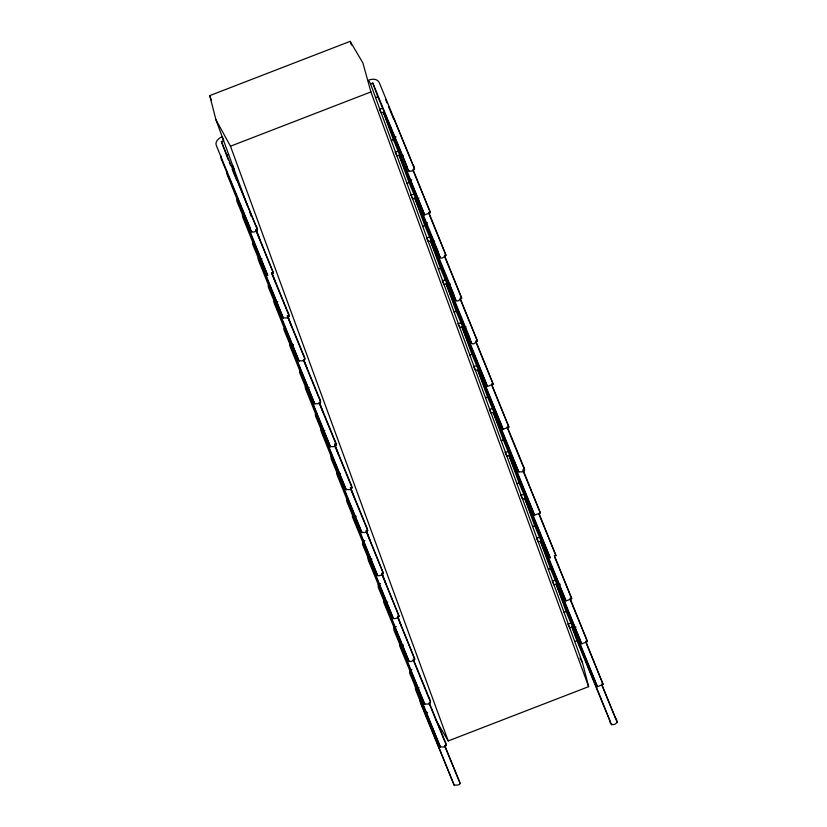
<?xml version="1.0" encoding="UTF-8"?>
<svg xmlns="http://www.w3.org/2000/svg" width="827" height="827" viewBox="0 0 827 827"><rect width="100%" height="100%" fill="white"/><g stroke="black" fill="none" stroke-linecap="round" stroke-linejoin="round"><path stroke-width="1.24" d="M420.157 700.831L420.447 702.991L454.095 785.04C462.438 785.505 459.977 783.21 458.282 778.589L444.668 745.375M415.526 685.707L415.423 689.273L454.364 785.629M247.18 205.065L215.95 119.781L209.727 95.622L350.152 41.35L362.908 62.976L370.899 91.942L588.638 686.648L448.213 740.93L435.457 719.294M221.388 141.582L223.621 140.724L222.308 136.724L220.127 137.768A8.621 5.882 -20.1 0 0 216.281 145.356L249.93 227.415C250.002 235.788 261.022 231.384 255.677 225.192L221.388 141.582L228.314 159.962M369.007 81.149L370.579 83.92L372.812 83.062L407.101 166.661C407.297 174.869 418.193 170.641 412.838 164.449L379.19 82.39C377.298 78.513 371.881 78.73 368.48 80.229M215.95 119.781L230.475 146.214L370.899 91.942M226.412 155.311L228.645 154.442M375.603 97.648L377.836 96.78L408.92 171.509M412.993 169.38L430.402 212.632L424.654 214.875L383.335 112.255L381.237 113.061L379.448 109.247A8.621 5.882 -20.1 0 1 382.332 108.513M393.807 137.789L396.102 136.9M391.285 140.507L393.383 139.701L424.654 214.875M428.831 213.469L445.836 254.943C439.034 263.244 439.509 253.444 437.049 248.855L399.048 155.145L396.95 155.962L395.151 152.147A8.621 5.882 -20.1 0 1 398.035 151.413M400.94 156.2L403.235 155.311M409.51 180.679L411.815 179.79M406.998 183.408L409.096 182.591L440.357 257.766M410.554 195.162L410.854 195.038A8.621 5.882 -20.1 0 1 413.738 194.304M444.533 256.37L461.538 297.834C454.747 306.145 455.212 296.345 452.762 291.745L414.751 198.046L412.652 198.852L411.598 197.012M242.756 214.203A8.621 5.882 -20.1 0 0 242.797 217.346L259.761 259.73L262.056 258.841M416.643 199.09L418.938 198.201M425.223 223.579L427.518 222.69M422.7 226.298L424.799 225.492L456.059 300.656M460.236 299.26L477.241 340.734C470.449 349.035 470.914 339.235 468.464 334.646L430.453 240.936L428.355 241.753L426.567 237.938A8.621 5.882 -20.1 0 1 429.44 237.204M258.458 257.094A8.621 5.882 -20.1 0 0 258.5 260.236L275.463 302.62L277.758 301.731M432.345 241.991L434.651 241.102M252.566 242.735A8.621 5.882 -20.1 0 0 252.845 244.782L283.206 317.795C293.668 319.284 287.32 312.296 285.904 307.272L271.814 272.91M438.403 269.188L440.502 268.382L471.772 343.556M475.814 340.962L493.192 384.131L487.475 386.447L446.156 283.837L444.058 284.643L442.269 280.829A8.621 5.882 -20.1 0 1 445.153 280.095M274.171 299.994A8.621 5.882 -20.1 0 0 274.213 303.137L291.166 345.521L293.461 344.632M448.058 284.881L450.353 283.992M268.268 285.625A8.621 5.882 -20.1 0 0 268.548 287.682L298.919 360.686C309.37 362.174 303.023 355.186 301.617 350.162L287.517 315.811M454.106 312.089L456.204 311.272L487.475 386.447M491.517 383.852L508.894 427.021L503.178 429.347L461.869 326.727L459.771 327.544L457.972 323.729A8.621 5.882 -20.1 0 1 460.856 322.995M289.874 342.885A8.621 5.882 -20.1 0 0 289.915 346.027L306.879 388.411L309.174 387.522M463.761 327.781L466.056 326.892M283.971 328.526A8.621 5.882 -20.1 0 0 284.25 330.573L314.622 403.586C325.073 405.075 318.726 398.087 317.32 393.063L303.716 359.89M469.819 354.979L471.907 354.173L503.147 429.296M518.891 472.227L477.572 369.628L475.473 370.434L473.675 366.619A8.621 5.882 -20.1 0 1 476.559 365.885M305.577 385.785A8.621 5.882 -20.1 0 0 305.618 388.917L322.582 431.312L324.877 430.422M299.684 371.416A8.621 5.882 -20.1 0 0 299.963 373.473L330.324 446.477C340.776 447.965 334.439 440.977 333.023 435.953L319.418 402.78M485.521 397.88L487.62 397.063L518.622 471.638C529.135 473.385 522.726 466.087 521.32 461.104L507.23 426.753M522.933 469.643L540.331 512.895L534.593 515.138L493.274 412.518L491.176 413.335L489.377 409.52A8.621 5.882 -20.1 0 1 492.261 408.786M321.279 428.675A8.621 5.882 -20.1 0 0 321.321 431.818L338.284 474.202L340.579 473.313M315.387 414.317A8.621 5.882 -20.1 0 0 315.666 416.363L346.027 489.377C356.458 491.052 350.162 483.826 348.725 478.854L334.635 444.492M501.224 440.77L503.323 439.964L534.562 515.076M508.977 455.419L519.025 482.854L550.296 558.029L508.977 455.419L506.879 456.225L505.09 452.41A8.621 5.882 -20.1 0 1 507.974 451.676M336.992 471.576A8.621 5.882 -20.1 0 0 337.023 474.708L353.987 517.102L356.282 516.213M331.327 456.122A8.621 5.882 -20.1 0 0 331.369 459.264L361.73 532.268C372.16 533.942 365.865 526.727 364.438 521.744L350.338 487.382M352.695 514.466A8.621 5.882 -20.1 0 0 352.736 517.609L362.567 541.582L364.862 540.693M516.927 483.671L519.025 482.854M554.338 555.434L571.746 598.686L565.999 600.929L524.68 498.309L522.592 499.115L520.793 495.301A8.621 5.882 -20.1 0 1 523.677 494.567M362.567 541.582L369.7 559.993L371.995 559.104M347.04 499.012A8.621 5.882 -20.1 0 0 347.071 502.154L377.443 575.168C377.619 576.977 384.39 574.362 383.18 572.946L366.175 531.482M368.397 557.357A8.621 5.882 -20.1 0 0 368.439 560.499L378.27 584.472L380.565 583.583M532.629 526.561L534.728 525.755L565.968 600.867M570.051 598.334L587.449 641.587L581.701 643.819L540.393 541.199L538.294 542.016L536.496 538.201A8.621 5.882 -20.1 0 1 539.38 537.467M378.27 584.472L385.403 602.883L387.698 602.004M362.743 541.912A8.621 5.882 -20.1 0 0 362.784 545.045L393.145 618.058C393.332 619.878 400.092 617.262 398.883 615.846L381.878 574.372M384.1 600.257A8.621 5.882 -20.1 0 0 384.142 603.4L393.972 627.373L396.267 626.484M548.342 569.462L550.441 568.645L581.701 643.819M585.754 641.225L603.152 684.477L597.414 686.71L556.095 584.1L553.997 584.906L552.198 581.092A8.621 5.882 -20.1 0 1 555.082 580.358M393.972 627.373L401.105 645.784L403.4 644.895M557.987 585.144L560.282 584.255M378.446 584.803A8.621 5.882 -20.1 0 0 378.487 587.945L408.848 660.959C409.034 662.768 415.805 660.153 414.585 658.737L397.58 617.273M399.813 643.148A8.621 5.882 -20.1 0 0 399.844 646.29L409.685 670.263L411.98 669.374M564.045 612.352L566.144 611.546L597.383 686.658M601.839 684.622L615.453 717.836C620.798 724.038 609.913 728.277 609.716 720.059L571.953 626.969L569.72 627.838L567.839 624.054L570.165 623.362A8.621 5.882 -20.1 0 1 571.498 623.176M409.685 670.263L416.808 688.674L419.103 687.785M573.7 628.044L575.995 627.155M574.744 641.556L576.977 640.687L611.535 724.907M394.148 627.703A8.621 5.882 -20.1 0 0 394.19 630.836L424.551 703.849C435.074 705.607 428.665 698.298 427.259 693.326L413.159 658.964M425.295 713.339L427.59 712.45M429.358 703.043L442.962 736.216C444.388 741.199 450.694 748.404 440.264 746.74L409.892 673.736A8.621 5.882 -20.1 0 1 409.851 670.594M414.637 169.235L393.962 118.861M430.391 212.653L413.118 170.579M540.331 512.916L523.057 470.842M571.736 598.707L554.472 556.633M587.418 641.545L570.175 599.523M603.152 684.498L585.878 642.424M617.273 722.684L601.405 684.022M579.985 658.096L582.415 662.499L588.638 686.648M257.486 230.04L236.791 179.614M289.212 316.183L271.452 272.931M283.444 318.343L259.761 259.73M304.925 359.073L287.165 315.821M299.147 361.244L275.463 302.62M320.628 401.974L303.354 359.9M314.86 404.134L291.166 345.521M336.331 444.864L319.057 402.79M330.562 447.035L306.879 388.411M352.033 487.765L334.759 445.691M367.736 530.655L350.958 489.77M446.27 745.127L428.996 703.064M460.101 783.427L444.657 745.799M493.181 384.173L475.938 342.161M508.894 427.073L491.651 385.051M524.597 469.963L507.354 427.952M251.718 232.201L221.305 159.084A8.621 5.882 -20.1 0 1 221.202 156.148M430.536 702.185L413.293 660.163M385.63 99.55L387.036 102.993M388.442 106.435L393.611 119.036M428.706 212.281L446.104 255.533M444.409 255.171L461.807 298.423M460.112 298.061L477.51 341.324M539.121 513.722L556.033 555.806L538.759 513.743M229.275 162.299L230.702 165.793M232.139 169.287L236.439 179.769M256.112 230.02L273.51 273.272L255.75 230.03M366.051 530.283L383.449 573.535M381.754 573.173L399.152 616.435M322.582 431.312L346.296 489.966M397.456 616.074L414.854 659.326M338.284 474.202L361.999 532.857M353.987 517.102L377.712 575.757M369.7 559.993L393.414 618.648M385.403 602.883L409.117 661.548M401.105 645.784L424.82 704.439M416.808 688.674L440.533 747.329M372.812 83.062L377.836 96.78M571.953 626.969L576.977 640.687M383.335 112.255L393.383 139.701M399.048 155.145L409.096 182.591M414.751 198.046L424.799 225.492M430.453 240.936L440.502 268.382M446.156 283.837L456.204 311.272M461.869 326.727L471.907 354.173M477.572 369.628L487.62 397.063M493.274 412.518L503.323 439.964M524.68 498.309L534.728 525.755M540.393 541.199L550.441 568.645M556.095 584.1L566.144 611.546M370.579 83.92L582.415 662.499M350.152 41.35L351.485 44.989M230.475 146.214L448.213 740.93M209.727 95.622L211.495 100.47M250.002 212.756L251.305 216.333M256.112 229.461L260.04 240.202M272.259 273.551L275.753 283.092M287.961 316.441L291.455 325.993M303.664 359.342L307.158 368.883M319.367 402.232L322.861 411.774M334.635 443.934L338.574 454.674M350.782 488.023L354.276 497.565M366.485 530.913L369.979 540.465M382.188 573.814L385.682 583.355M397.901 616.704L401.395 626.256M234.289 169.866L232.894 165.896A8.621 5.882 -20.1 0 0 231.529 166.516M227.053 171.303A8.621 5.882 -20.1 0 0 227.094 174.445L267.772 275.505L237.142 201.891A8.621 5.882 -20.1 0 1 236.863 199.845"/></g></svg>
